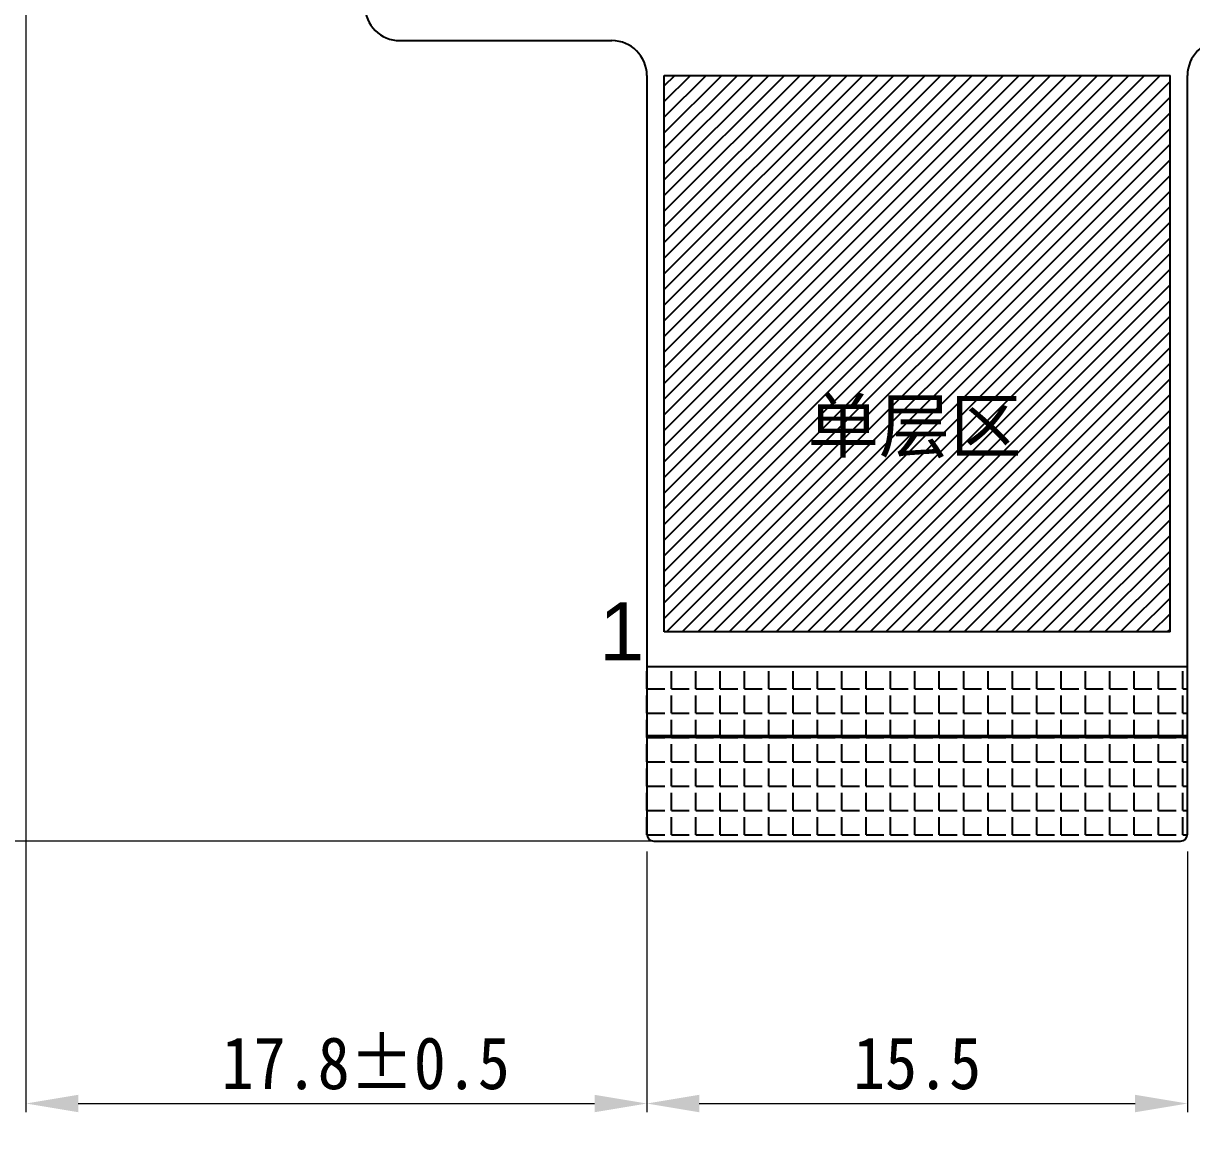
# Model space of a CAD drawing. Header units: millimetres. Extents: x 4482 to 4934, y -79 to 235.
# Drawn here: x 4577.89 to 4611.38, y 42.12 to 73.84 of the extents above; entities that cross this region are included whole.
import ezdxf

# ---------------------------------------------------------------- set-up
doc = ezdxf.new("R2010")
doc.units = ezdxf.units.MM
doc.header["$PDMODE"] = 67
doc.layers.get('Defpoints').update_dxf_attribs({"lineweight": 18})
for name, color, linetype in [('DIM（标注）', 3, 'Continuous'), ('FPC', 5, 'Continuous'), ('标 注', 3, 'Continuous')]:
    doc.layers.add(name, color=color, linetype=linetype)
doc.styles.get("Standard").update_dxf_attribs({"font": 'arial.ttf'})
doc.styles.add('STYLE1', font='', dxfattribs={"width": 0.9})
doc.styles.add('宋', font='', dxfattribs={"height": 2})
doc.styles.get('STYLE1').set_extended_font_data('KaiTi_GB2312')
doc.styles.get('宋').set_extended_font_data('SimSun')
doc.dimstyles.new('ISO-25', dxfattribs={"dimtxt": 2.5, "dimasz": 2.5, "dimexe": 1.25, "dimexo": 0.625, "dimtad": 1, "dimtxsty": 'Standard', "dimcen": 2.5, "dimadec": 0, "dimazin": 0, "dimtfac": 1, "dimtmove": 0, "dimatfit": 3, "dimfxl": 1, "dimarcsym": 0})
doc.dimstyles.new('STANDARD$0', dxfattribs={"dimtxt": 1.5, "dimasz": 1.5, "dimexe": 0.25, "dimexo": 0.5, "dimgap": 0.4, "dimtad": 1, "dimzin": 9, "dimdsep": 46, "dimtxsty": 'STYLE1', "dimcen": 1.5, "dimclrd": 256, "dimclre": 256, "dimclrt": 256, "dimadec": 0, "dimazin": 0, "dimtfac": 1, "dimtmove": 0, "dimatfit": 3, "dimfxl": 1, "dimtolj": 1, "dimtzin": 0, "dimlwd": 5, "dimlwe": 5, "dimarcsym": 0})

# ---------------------------------------------------------------- blocks, each defined once
blk = doc.blocks.new('*D17')
at = {"layer": 'Defpoints', "color": 0}
for p in [(4577.962, 86.598), (4555.135, 50.396), (4597.644, 50.396)]:
    blk.add_point(p, dxfattribs=at)
at = {"layer": 'DIM（标注）', "lineweight": 5}
for p, q in [((4577.462, 86.598), (4554.885, 86.598)), ((4555.135, 85.098), (4555.135, 51.896)), ((4597.144, 50.396), (4554.885, 50.396))]:
    blk.add_line(p, q, dxfattribs=at)
at = {"layer": 'DIM（标注）'}
for points in [[(4554.885, 85.098), (4555.385, 85.098), (4555.135, 86.598)], [(4554.885, 51.896), (4555.385, 51.896), (4555.135, 50.396)]]:
    blk.add_solid(points, dxfattribs=at)
at = {"layer": 'DIM（标注）', "insert": (4553.985, 68.497), "char_height": 1.5, "attachment_point": 5, "rotation": 90, "style": 'STYLE1'}
blk.add_mtext('\\A1;36.2%%P0.5', dxfattribs=at)
blk = doc.blocks.new('*D16')
at = {"layer": 'Defpoints', "color": 0}
for p in [(4577.962, 86.598), (4595.764, 50.596), (4595.764, 42.872)]:
    blk.add_point(p, dxfattribs=at)
at = {"layer": 'DIM（标注）', "lineweight": 5}
for p, q in [((4577.962, 86.098), (4577.962, 42.622)), ((4595.764, 50.096), (4595.764, 42.622)), ((4579.462, 42.872), (4594.264, 42.872))]:
    blk.add_line(p, q, dxfattribs=at)
at = {"layer": 'DIM（标注）'}
for points in [[(4579.462, 43.122), (4579.462, 42.622), (4577.962, 42.872)], [(4594.264, 43.122), (4594.264, 42.622), (4595.764, 42.872)]]:
    blk.add_solid(points, dxfattribs=at)
at = {"layer": 'DIM（标注）', "insert": (4587.703, 44.022), "char_height": 1.5, "attachment_point": 5, "style": 'STYLE1'}
blk.add_mtext('\\A1;17.8%%P0.5', dxfattribs=at)
blk = doc.blocks.new('*D18')
at = {"layer": 'Defpoints', "color": 0}
for p in [(4595.764, 50.596), (4611.264, 50.596), (4611.264, 42.872)]:
    blk.add_point(p, dxfattribs=at)
at = {"layer": 'DIM（标注）', "lineweight": 5}
for p, q in [((4595.764, 50.096), (4595.764, 42.622)), ((4611.264, 50.096), (4611.264, 42.622)), ((4597.264, 42.872), (4609.764, 42.872))]:
    blk.add_line(p, q, dxfattribs=at)
at = {"layer": 'DIM（标注）'}
for points in [[(4597.264, 43.122), (4597.264, 42.622), (4595.764, 42.872)], [(4609.764, 43.122), (4609.764, 42.622), (4611.264, 42.872)]]:
    blk.add_solid(points, dxfattribs=at)
at = {"layer": 'DIM（标注）', "insert": (4603.514, 44.022), "char_height": 1.5, "attachment_point": 5, "style": 'STYLE1'}
blk.add_mtext('\\A1;15.5', dxfattribs=at)
blk = doc.blocks.new('*D29')
at = {"layer": 'Defpoints', "color": 0}
for p in [(4611.264, 53.396), (4611.064, 44.766), (4618.809, 44.766)]:
    blk.add_point(p, dxfattribs=at)
at = {"layer": '标 注', "color": 0, "lineweight": -2}
for p, q in [((4611.889, 53.396), (4620.059, 53.396)), ((4618.809, 50.896), (4618.809, 47.266)), ((4611.689, 44.766), (4620.059, 44.766)), ((4618.809, 44.766), (4618.809, 9.963))]:
    blk.add_line(p, q, dxfattribs=at)
at = {"layer": '标 注', "color": 0}
for points in [[(4618.392, 50.896), (4619.226, 50.896), (4618.809, 53.396)], [(4618.392, 47.266), (4619.226, 47.266), (4618.809, 44.766)]]:
    blk.add_solid(points, dxfattribs=at)
at = {"layer": '标 注', "color": 0, "insert": (4616.456, 26.115), "char_height": 2.5, "attachment_point": 5, "rotation": 90}
blk.add_mtext('8,63%%P0.3{\\fSimSun|b0|i0|c134|p2;白色对位线}', dxfattribs=at)
blk = doc.blocks.new('*D30')
at = {"layer": 'Defpoints', "color": 0}
for p in [(4611.264, 55.396), (4611.064, 44.766), (4625.504, 44.766)]:
    blk.add_point(p, dxfattribs=at)
at = {"layer": '标 注', "color": 0, "lineweight": -2}
for p, q in [((4611.889, 55.396), (4626.754, 55.396)), ((4625.504, 52.896), (4625.504, 47.266)), ((4611.689, 44.766), (4626.754, 44.766)), ((4625.504, 44.766), (4625.504, 15.616))]:
    blk.add_line(p, q, dxfattribs=at)
at = {"layer": '标 注', "color": 0}
for points in [[(4625.087, 52.896), (4625.92, 52.896), (4625.504, 55.396)], [(4625.087, 47.266), (4625.92, 47.266), (4625.504, 44.766)]]:
    blk.add_solid(points, dxfattribs=at)
at = {"layer": '标 注', "color": 0, "insert": (4623.179, 28.941), "char_height": 2.5, "attachment_point": 5, "rotation": 90}
blk.add_mtext('10,63%%P0.3PI{\\fSimSun|b0|i0|c134|p2;补强}', dxfattribs=at)

msp = doc.modelspace()

# ---------------------------------------------------------------- hatches: boundary and pattern name
at = {"layer": 'FPC'}
h = msp.add_hatch(dxfattribs=at)
h.set_pattern_fill('ANGLE', color=6, scale=0.1, style=0)
h.set_pattern_definition([(0, (-64.6246, -19.97684), (0, 0.6985), [0.508, -0.1905]), (90, (-64.6246, -19.97684), (-0.6985, 4e-17), [0.508, -0.1905])])
h.paths.add_polyline_path([(4611.264, 50.596), (4611.264, 55.396), (4595.764, 55.396), (4595.764, 50.596, 0.414214), (4595.964, 50.396), (4611.064, 50.396, 0.414214)])
at = {"layer": '标 注'}
h = msp.add_hatch(dxfattribs=at)
h.set_pattern_fill('ANSI31', color=0, scale=0.1, style=0)
h.set_pattern_definition([(45, (-64.62463, -276.52148), (-0.224506403, 0.224506403), [])])
h.paths.add_polyline_path([(4610.764, 72.348), (4596.264, 72.348), (4596.264, 56.396), (4610.764, 56.396)])
h.paths.add_polyline_path([(4599.995, 63.428), (4606.896, 63.428), (4606.896, 60.692), (4599.995, 60.692)], flags=24)

# ---------------------------------------------------------------- linework, layer by layer
at = {"layer": 'DIM（标注）', "color": 30}
for p, q in [((4588.682, 73.348), (4594.764, 73.348)), ((4595.764, 72.348), (4595.764, 50.596)), ((4611.264, 50.596), (4611.264, 72.348)), ((4595.964, 50.396), (4611.064, 50.396))]:
    msp.add_line(p, q, dxfattribs=at)
for centre, radius, start, end in [((4588.682, 74.348), 1, 180, 270), ((4594.764, 72.348), 1, 0, 90), ((4612.264, 72.348), 1, 90, 180), ((4595.964, 50.596), 0.2, 180, 270), ((4611.064, 50.596), 0.2, 270, 0)]:
    msp.add_arc(centre, radius, start, end, dxfattribs=at)
at = {"layer": 'FPC', "color": 30}
for p, q in [((4596.264, 72.348), (4610.764, 72.348)), ((4596.264, 56.396), (4596.264, 72.348)), ((4610.764, 56.396), (4610.764, 72.348)), ((4610.764, 56.396), (4596.264, 56.396)), ((4611.264, 55.396), (4595.764, 55.396))]:
    msp.add_line(p, q, dxfattribs=at)
at = {"layer": 'FPC', "color": 0, "const_width": 0.1}
msp.add_lwpolyline([(4595.764, 53.396), (4611.264, 53.396)], dxfattribs=at)

# ---------------------------------------------------------------- texts
at = {"color": 1, "insert": (4600.37, 63.053), "char_height": 1.5, "width": 14.30643, "attachment_point": 1, "style": '宋'}
msp.add_mtext('单层区', dxfattribs=at)
at = {"layer": 'DIM（标注）', "color": 30, "insert": (4594.399, 57.245), "char_height": 1.665, "width": 1.08068, "attachment_point": 1}
msp.add_mtext('1', dxfattribs=at)

# ---------------------------------------------------------------- dimensions: what is measured, and where the dimension line sits
at = {"layer": 'DIM（标注）', "color": 30}
dim = msp.add_linear_dim(base=(4555.135, 50.396), p1=(4577.962, 86.598), p2=(4597.644, 50.396), angle=90, text='<>%%P0.5', dimstyle='STANDARD$0', override={"dimfxl": 0.8}, dxfattribs=at)
dim.commit()
dim.dimension.update_dxf_attribs({"geometry": '*D17', "text_midpoint": (4553.985, 68.497)})
dim = msp.add_linear_dim(base=(4595.764, 42.872), p1=(4577.962, 86.598), p2=(4595.764, 50.596), text='<>%%P0.5', dimstyle='STANDARD$0', override={"dimfxl": 0.8}, dxfattribs=at)
dim.commit()
dim.dimension.update_dxf_attribs({"geometry": '*D16', "text_midpoint": (4587.703, 42.872), "dimtype": 160})
dim = msp.add_linear_dim(base=(4611.264, 42.872), p1=(4595.764, 50.596), p2=(4611.264, 50.596), dimstyle='STANDARD$0', override={"dimfxl": 0.8}, dxfattribs=at)
dim.commit()
dim.dimension.update_dxf_attribs({"geometry": '*D18', "text_midpoint": (4603.514, 42.872), "dimtype": 160})
at = {"layer": '标 注'}
for base, p1, text, picture, middle in [((4625.504, 44.766), (4611.264, 55.396), '<>%%P0.3PI{\\fSimSun|b0|i0|c134|p2;补强}', '*D30', (4623.179, 28.941)), ((4618.809, 44.766), (4611.264, 53.396), '<>%%P0.3{\\fSimSun|b0|i0|c134|p2;白色对位线}', '*D29', (4616.456, 26.115))]:
    dim = msp.add_linear_dim(base=base, p1=p1, p2=(4611.064, 44.766), angle=90, text=text, dimstyle='ISO-25', override={"dimfxl": 1.25}, dxfattribs=at)
    dim.commit()
    dim.dimension.update_dxf_attribs({"geometry": picture, "text_midpoint": middle})

doc.saveas('drawing.dxf')
